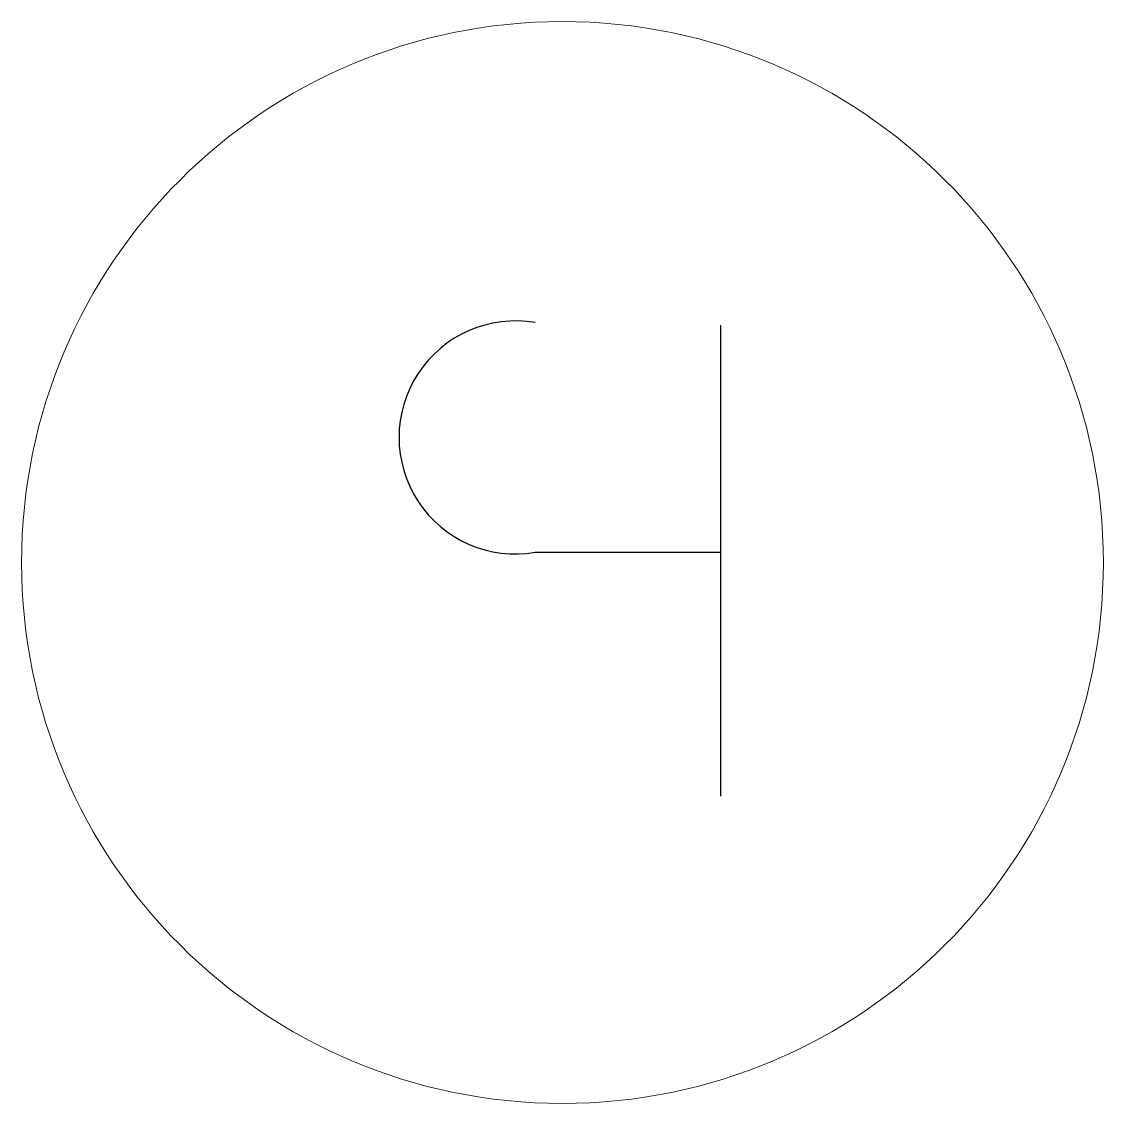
# Model space of a CAD drawing. Header units: inches. Extents: x 141.92 to 145.72, y -139.12 to -135.32.
import ezdxf

# ---------------------------------------------------------------- set-up
doc = ezdxf.new("R2010")
doc.units = ezdxf.units.IN
doc.header["$MEASUREMENT"] = 0
doc.layers.add('E101-Electrical-1st-floor', color=1, linetype='Continuous', lineweight=9)

msp = doc.modelspace()

# ---------------------------------------------------------------- linework, layer by layer
at = {"layer": 'E101-Electrical-1st-floor', "lineweight": 30}
msp.add_line((144.3729, -136.3904), (144.3729, -138.0426), dxfattribs=at)
msp.add_lwpolyline([(143.7233, -136.3807, 1.18644), (143.7233, -137.1868), (144.3729, -137.1868)], format="xyb", dxfattribs=at)
at = {"layer": 'E101-Electrical-1st-floor'}
msp.add_circle((143.8187, -137.2225), 1.8976, dxfattribs=at)

doc.saveas('drawing.dxf')
